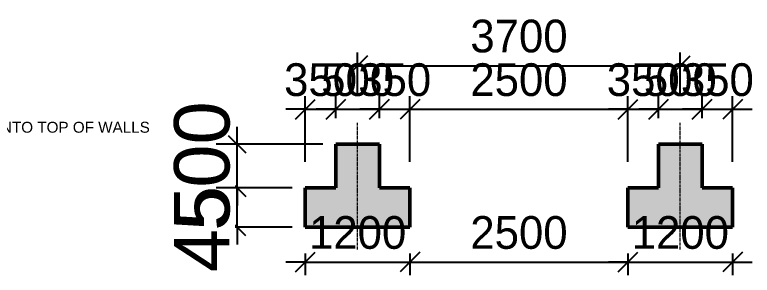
# Model space of a CAD drawing. Header units: millimetres. Extents: x 14826 to 891005, y -311366 to 56117.
# Drawn here: x 299382 to 307839, y -248906 to -245920 of the extents above; entities that cross this region are included whole.
import ezdxf

# ---------------------------------------------------------------- set-up
doc = ezdxf.new("R2010")
doc.units = ezdxf.units.MM
doc.linetypes.add('CENTER', pattern=[50.8, 31.75, -6.35, 6.35, -6.35])
for name, color, linetype, lineweight in [('A-ANNO-DIMS', 7, 'Continuous', 9), ('A-DETL-CNTR', 7, 'CENTER', 18), ('G-ANNO-TEXT', 7, 'Continuous', 9), ('S-COLS', 7, 'Continuous', 9), ('S-FNDN', 7, 'Continuous', 9)]:
    doc.layers.add(name, color=color, linetype=linetype, lineweight=lineweight)
doc.layers.add('AUR-DIMS', color=7, linetype='Continuous')
doc.styles.add('Arial', font='arial.ttf', dxfattribs={"height": 636.361708})
doc.styles.add('Arial_1', font='arial.ttf', dxfattribs={"height": 636.4})
doc.dimstyles.new('1-150', dxfattribs={"dimscale": 150, "dimtxt": 2.5, "dimasz": 1.5, "dimexe": 1, "dimexo": 2, "dimgap": 1, "dimtad": 1, "dimdec": 0, "dimzin": 0, "dimdsep": 46, "dimtxsty": 'Standard', "dimblk": 'OBLIQUE', "dimcen": 0, "dimdle": 1, "dimclrd": 7, "dimclre": 7, "dimclrt": 3, "dimadec": 0, "dimazin": 0, "dimtfac": 1, "dimtdec": 0, "dimtix": 1, "dimtmove": 2, "dimatfit": 0, "dimfxl": 6.5, "dimfxlon": 1, "dimtolj": 1, "dimtzin": 0, "dimarcsym": 0})
doc.dimstyles.new('Greene_Arch_tick_-_2_5mm_Arial', dxfattribs={"dimscale": 304.8, "dimtxt": 255.06485, "dimasz": 0.656168, "dimexe": 0.787402, "dimexo": 0.492126, "dimgap": 0.246063, "dimtad": 1, "dimdec": 0, "dimzin": 0, "dimdsep": 46, "dimtxsty": 'Arial', "dimblk1": 'OBLIQUE', "dimblk2": 'OBLIQUE', "dimsah": 1, "dimcen": 0.09, "dimazin": 0, "dimtfac": 1, "dimtdec": 4, "dimtix": 1, "dimtmove": 0, "dimatfit": 3, "dimfxl": 1, "dimtvp": 1, "dimtfill": 1, "dimtolj": 1, "dimtzin": 0, "dimarcsym": 2})

# ---------------------------------------------------------------- blocks, each defined once
blk = doc.blocks.new('_Oblique')
at = {"color": 0, "linetype": 'ByBlock', "lineweight": -2}
blk.add_line((-0.5, -0.5), (0.5, 0.5), dxfattribs=at)
blk = doc.blocks.new('*D489')
at = {"layer": 'AUR-DIMS', "color": 7, "lineweight": -2, "ltscale": 75, "transparency": 16777216}
for p, q in [((302713.5, -247604.6), (302713.5, -246854.1)), ((303063.5, -247104.6), (303063.5, -246854.1)), ((302713.5, -247004.1), (302488.5, -247004.1)), ((302713.5, -247004.1), (303063.5, -247004.1)), ((303063.5, -247004.1), (303288.5, -247004.1))]:
    blk.add_line(p, q, dxfattribs=at)
at = {"layer": 'Defpoints', "color": 0, "ltscale": 75, "transparency": 16777216}
for p in [(303063.5, -247004.1), (303063.5, -247404.6), (302713.5, -247904.6)]:
    blk.add_point(p, dxfattribs=at)
at = {"layer": 'AUR-DIMS', "color": 7, "lineweight": -2, "ltscale": 75, "transparency": 16777216, "xscale": 225, "yscale": 225, "zscale": 225}
blk.add_blockref('_Oblique', (302713.5, -247004.1), dxfattribs=at)
at = {"layer": 'AUR-DIMS', "color": 7, "lineweight": -2, "ltscale": 75, "transparency": 16777216, "xscale": 225, "yscale": 225, "zscale": 225, "rotation": 180}
blk.add_blockref('_Oblique', (303063.5, -247004.1), dxfattribs=at)
at = {"layer": 'AUR-DIMS', "color": 3, "ltscale": 75, "transparency": 16777216, "insert": (302888.5, -246666.6), "char_height": 375, "width": 170.326, "attachment_point": 5}
blk.add_mtext('\\A1;350', dxfattribs=at)
blk = doc.blocks.new('*D490')
at = {"layer": 'AUR-DIMS', "color": 7, "lineweight": -2, "ltscale": 75, "transparency": 16777216}
for p, q in [((303063.5, -247104.6), (303063.5, -246854.1)), ((303563.5, -247104.6), (303563.5, -246854.1)), ((303063.5, -247004.1), (302838.5, -247004.1)), ((303063.5, -247004.1), (303563.5, -247004.1)), ((303563.5, -247004.1), (303788.5, -247004.1))]:
    blk.add_line(p, q, dxfattribs=at)
at = {"layer": 'Defpoints', "color": 0, "ltscale": 75, "transparency": 16777216}
for p in [(303563.5, -247004.1), (303063.5, -247404.6), (303563.5, -247404.6)]:
    blk.add_point(p, dxfattribs=at)
at = {"layer": 'AUR-DIMS', "color": 7, "lineweight": -2, "ltscale": 75, "transparency": 16777216, "xscale": 225, "yscale": 225, "zscale": 225}
blk.add_blockref('_Oblique', (303063.5, -247004.1), dxfattribs=at)
at = {"layer": 'AUR-DIMS', "color": 7, "lineweight": -2, "ltscale": 75, "transparency": 16777216, "xscale": 225, "yscale": 225, "zscale": 225, "rotation": 180}
blk.add_blockref('_Oblique', (303563.5, -247004.1), dxfattribs=at)
at = {"layer": 'AUR-DIMS', "color": 3, "ltscale": 75, "transparency": 16777216, "insert": (303313.5, -246666.6), "char_height": 375, "width": 170.326, "attachment_point": 5}
blk.add_mtext('\\A1;500', dxfattribs=at)
blk = doc.blocks.new('*D491')
at = {"layer": 'AUR-DIMS', "color": 7, "lineweight": -2, "ltscale": 75, "transparency": 16777216}
for p, q in [((303563.5, -247104.6), (303563.5, -246854.1)), ((303913.5, -247604.6), (303913.5, -246854.1)), ((303563.5, -247004.1), (303338.5, -247004.1)), ((303563.5, -247004.1), (303913.5, -247004.1)), ((303913.5, -247004.1), (304138.5, -247004.1))]:
    blk.add_line(p, q, dxfattribs=at)
at = {"layer": 'Defpoints', "color": 0, "ltscale": 75, "transparency": 16777216}
for p in [(303913.5, -247004.1), (303563.5, -247404.6), (303913.5, -247904.6)]:
    blk.add_point(p, dxfattribs=at)
at = {"layer": 'AUR-DIMS', "color": 7, "lineweight": -2, "ltscale": 75, "transparency": 16777216, "xscale": 225, "yscale": 225, "zscale": 225}
blk.add_blockref('_Oblique', (303563.5, -247004.1), dxfattribs=at)
at = {"layer": 'AUR-DIMS', "color": 7, "lineweight": -2, "ltscale": 75, "transparency": 16777216, "xscale": 225, "yscale": 225, "zscale": 225, "rotation": 180}
blk.add_blockref('_Oblique', (303913.5, -247004.1), dxfattribs=at)
at = {"layer": 'AUR-DIMS', "color": 3, "ltscale": 75, "transparency": 16777216, "insert": (303738.5, -246666.6), "char_height": 375, "width": 170.326, "attachment_point": 5}
blk.add_mtext('\\A1;350', dxfattribs=at)
blk = doc.blocks.new('*D492')
at = {"layer": 'AUR-DIMS', "color": 7, "lineweight": -2, "ltscale": 75, "transparency": 16777216}
for p, q in [((303913.5, -247604.6), (303913.5, -246854.1)), ((306413.5, -247604.6), (306413.5, -246854.1)), ((303763.5, -247004.1), (306563.5, -247004.1))]:
    blk.add_line(p, q, dxfattribs=at)
at = {"layer": 'Defpoints', "color": 0, "ltscale": 75, "transparency": 16777216}
for p in [(306413.5, -247004.1), (303913.5, -247904.6), (306413.5, -247904.6)]:
    blk.add_point(p, dxfattribs=at)
at = {"layer": 'AUR-DIMS', "color": 7, "lineweight": -2, "ltscale": 75, "transparency": 16777216, "xscale": 225, "yscale": 225, "zscale": 225, "rotation": 180}
blk.add_blockref('_Oblique', (303913.5, -247004.1), dxfattribs=at)
at = {"layer": 'AUR-DIMS', "color": 7, "lineweight": -2, "ltscale": 75, "transparency": 16777216, "xscale": 225, "yscale": 225, "zscale": 225}
blk.add_blockref('_Oblique', (306413.5, -247004.1), dxfattribs=at)
at = {"layer": 'AUR-DIMS', "color": 3, "ltscale": 75, "transparency": 16777216, "insert": (305163.5, -246666.6), "char_height": 375, "width": 227.102, "attachment_point": 5}
blk.add_mtext('\\A1;2500', dxfattribs=at)
blk = doc.blocks.new('*D493')
at = {"layer": 'AUR-DIMS', "color": 7, "lineweight": -2, "ltscale": 75, "transparency": 16777216}
for p, q in [((306413.5, -247604.6), (306413.5, -246854.1)), ((306763.5, -247104.6), (306763.5, -246854.1)), ((306413.5, -247004.1), (306188.5, -247004.1)), ((306413.5, -247004.1), (306763.5, -247004.1)), ((306763.5, -247004.1), (306988.5, -247004.1))]:
    blk.add_line(p, q, dxfattribs=at)
at = {"layer": 'Defpoints', "color": 0, "ltscale": 75, "transparency": 16777216}
for p in [(306763.5, -247004.1), (306763.5, -247404.6), (306413.5, -247904.6)]:
    blk.add_point(p, dxfattribs=at)
at = {"layer": 'AUR-DIMS', "color": 7, "lineweight": -2, "ltscale": 75, "transparency": 16777216, "xscale": 225, "yscale": 225, "zscale": 225}
blk.add_blockref('_Oblique', (306413.5, -247004.1), dxfattribs=at)
at = {"layer": 'AUR-DIMS', "color": 7, "lineweight": -2, "ltscale": 75, "transparency": 16777216, "xscale": 225, "yscale": 225, "zscale": 225, "rotation": 180}
blk.add_blockref('_Oblique', (306763.5, -247004.1), dxfattribs=at)
at = {"layer": 'AUR-DIMS', "color": 3, "ltscale": 75, "transparency": 16777216, "insert": (306588.5, -246666.6), "char_height": 375, "width": 170.326, "attachment_point": 5}
blk.add_mtext('\\A1;350', dxfattribs=at)
blk = doc.blocks.new('*D494')
at = {"layer": 'AUR-DIMS', "color": 7, "lineweight": -2, "ltscale": 75, "transparency": 16777216}
for p, q in [((306763.5, -247104.6), (306763.5, -246854.1)), ((307263.5, -247104.6), (307263.5, -246854.1)), ((306763.5, -247004.1), (306538.5, -247004.1)), ((306763.5, -247004.1), (307263.5, -247004.1)), ((307263.5, -247004.1), (307488.5, -247004.1))]:
    blk.add_line(p, q, dxfattribs=at)
at = {"layer": 'Defpoints', "color": 0, "ltscale": 75, "transparency": 16777216}
for p in [(307263.5, -247004.1), (306763.5, -247404.6), (307263.5, -247404.6)]:
    blk.add_point(p, dxfattribs=at)
at = {"layer": 'AUR-DIMS', "color": 7, "lineweight": -2, "ltscale": 75, "transparency": 16777216, "xscale": 225, "yscale": 225, "zscale": 225}
blk.add_blockref('_Oblique', (306763.5, -247004.1), dxfattribs=at)
at = {"layer": 'AUR-DIMS', "color": 7, "lineweight": -2, "ltscale": 75, "transparency": 16777216, "xscale": 225, "yscale": 225, "zscale": 225, "rotation": 180}
blk.add_blockref('_Oblique', (307263.5, -247004.1), dxfattribs=at)
at = {"layer": 'AUR-DIMS', "color": 3, "ltscale": 75, "transparency": 16777216, "insert": (307013.5, -246666.6), "char_height": 375, "width": 170.326, "attachment_point": 5}
blk.add_mtext('\\A1;500', dxfattribs=at)
blk = doc.blocks.new('*D495')
at = {"layer": 'AUR-DIMS', "color": 7, "lineweight": -2, "ltscale": 75, "transparency": 16777216}
for p, q in [((307263.5, -247104.6), (307263.5, -246854.1)), ((307613.5, -247604.6), (307613.5, -246854.1)), ((307263.5, -247004.1), (307038.5, -247004.1)), ((307263.5, -247004.1), (307613.5, -247004.1)), ((307613.5, -247004.1), (307838.5, -247004.1))]:
    blk.add_line(p, q, dxfattribs=at)
at = {"layer": 'Defpoints', "color": 0, "ltscale": 75, "transparency": 16777216}
for p in [(307613.5, -247004.1), (307263.5, -247404.6), (307613.5, -247904.6)]:
    blk.add_point(p, dxfattribs=at)
at = {"layer": 'AUR-DIMS', "color": 7, "lineweight": -2, "ltscale": 75, "transparency": 16777216, "xscale": 225, "yscale": 225, "zscale": 225}
blk.add_blockref('_Oblique', (307263.5, -247004.1), dxfattribs=at)
at = {"layer": 'AUR-DIMS', "color": 7, "lineweight": -2, "ltscale": 75, "transparency": 16777216, "xscale": 225, "yscale": 225, "zscale": 225, "rotation": 180}
blk.add_blockref('_Oblique', (307613.5, -247004.1), dxfattribs=at)
at = {"layer": 'AUR-DIMS', "color": 3, "ltscale": 75, "transparency": 16777216, "insert": (307438.5, -246666.6), "char_height": 375, "width": 170.326, "attachment_point": 5}
blk.add_mtext('\\A1;350', dxfattribs=at)
blk = doc.blocks.new('*D496')
at = {"layer": 'AUR-DIMS', "color": 7, "lineweight": -2, "ltscale": 75, "transparency": 16777216}
for p, q in [((302713.5, -248654.6), (302713.5, -248905.5)), ((303913.5, -248654.6), (303913.5, -248905.5)), ((302713.5, -248755.5), (302488.5, -248755.5)), ((302713.5, -248755.5), (303913.5, -248755.5)), ((303913.5, -248755.5), (304138.5, -248755.5))]:
    blk.add_line(p, q, dxfattribs=at)
at = {"layer": 'Defpoints', "color": 0, "ltscale": 75, "transparency": 16777216}
for p in [(302713.5, -248354.6), (303913.5, -248354.6), (303913.5, -248755.5)]:
    blk.add_point(p, dxfattribs=at)
at = {"layer": 'AUR-DIMS', "color": 7, "lineweight": -2, "ltscale": 75, "transparency": 16777216, "xscale": 225, "yscale": 225, "zscale": 225}
blk.add_blockref('_Oblique', (302713.5, -248755.5), dxfattribs=at)
at = {"layer": 'AUR-DIMS', "color": 7, "lineweight": -2, "ltscale": 75, "transparency": 16777216, "xscale": 225, "yscale": 225, "zscale": 225, "rotation": 180}
blk.add_blockref('_Oblique', (303913.5, -248755.5), dxfattribs=at)
at = {"layer": 'AUR-DIMS', "color": 3, "ltscale": 75, "transparency": 16777216, "insert": (303313.5, -248418), "char_height": 375, "width": 227.102, "attachment_point": 5}
blk.add_mtext('\\A1;1200', dxfattribs=at)
blk = doc.blocks.new('*D497')
at = {"layer": 'AUR-DIMS', "color": 7, "lineweight": -2, "ltscale": 75, "transparency": 16777216}
for p, q in [((303913.5, -248654.6), (303913.5, -248905.5)), ((306413.5, -248654.6), (306413.5, -248905.5)), ((303763.5, -248755.5), (306563.5, -248755.5))]:
    blk.add_line(p, q, dxfattribs=at)
at = {"layer": 'Defpoints', "color": 0, "ltscale": 75, "transparency": 16777216}
for p in [(303913.5, -248354.6), (306413.5, -248354.6), (306413.5, -248755.5)]:
    blk.add_point(p, dxfattribs=at)
at = {"layer": 'AUR-DIMS', "color": 7, "lineweight": -2, "ltscale": 75, "transparency": 16777216, "xscale": 225, "yscale": 225, "zscale": 225, "rotation": 180}
blk.add_blockref('_Oblique', (303913.5, -248755.5), dxfattribs=at)
at = {"layer": 'AUR-DIMS', "color": 7, "lineweight": -2, "ltscale": 75, "transparency": 16777216, "xscale": 225, "yscale": 225, "zscale": 225}
blk.add_blockref('_Oblique', (306413.5, -248755.5), dxfattribs=at)
at = {"layer": 'AUR-DIMS', "color": 3, "ltscale": 75, "transparency": 16777216, "insert": (305163.5, -248418), "char_height": 375, "width": 227.102, "attachment_point": 5}
blk.add_mtext('\\A1;2500', dxfattribs=at)
blk = doc.blocks.new('*D498')
at = {"layer": 'AUR-DIMS', "color": 7, "lineweight": -2, "ltscale": 75, "transparency": 16777216}
for p, q in [((306413.5, -248654.6), (306413.5, -248905.5)), ((307613.5, -248654.6), (307613.5, -248905.5)), ((306413.5, -248755.5), (306188.5, -248755.5)), ((306413.5, -248755.5), (307613.5, -248755.5)), ((307613.5, -248755.5), (307838.5, -248755.5))]:
    blk.add_line(p, q, dxfattribs=at)
at = {"layer": 'Defpoints', "color": 0, "ltscale": 75, "transparency": 16777216}
for p in [(306413.5, -248354.6), (307613.5, -248354.6), (307613.5, -248755.5)]:
    blk.add_point(p, dxfattribs=at)
at = {"layer": 'AUR-DIMS', "color": 7, "lineweight": -2, "ltscale": 75, "transparency": 16777216, "xscale": 225, "yscale": 225, "zscale": 225}
blk.add_blockref('_Oblique', (306413.5, -248755.5), dxfattribs=at)
at = {"layer": 'AUR-DIMS', "color": 7, "lineweight": -2, "ltscale": 75, "transparency": 16777216, "xscale": 225, "yscale": 225, "zscale": 225, "rotation": 180}
blk.add_blockref('_Oblique', (307613.5, -248755.5), dxfattribs=at)
at = {"layer": 'AUR-DIMS', "color": 3, "ltscale": 75, "transparency": 16777216, "insert": (307013.5, -248418), "char_height": 375, "width": 227.102, "attachment_point": 5}
blk.add_mtext('\\A1;1200', dxfattribs=at)
blk = doc.blocks.new('*D499')
at = {"layer": 'A-ANNO-DIMS', "color": 0, "lineweight": -2, "transparency": 16777216}
for p, q in [((301930.3, -247904.6), (301930.3, -247704.6)), ((302563.5, -247904.6), (301690.3, -247904.6)), ((301930.3, -248354.6), (301930.3, -247904.6)), ((302563.5, -248354.6), (301690.3, -248354.6)), ((301930.3, -248354.6), (301930.3, -248554.6))]:
    blk.add_line(p, q, dxfattribs=at)
at = {"layer": 'Defpoints', "color": 0, "transparency": 16777216}
for p in [(302713.5, -247904.6), (302713.5, -248354.6)]:
    blk.add_point(p, dxfattribs=at)
at = {"layer": 'A-ANNO-DIMS', "color": 0, "lineweight": -2, "transparency": 16777216, "xscale": 200, "yscale": 200, "zscale": 200}
for p, rotation in [((301930.3, -247904.6), 270), ((301930.3, -248354.6), 90)]:
    blk.add_blockref('_Oblique', p, dxfattribs=dict(at, rotation=rotation))
at = {"layer": 'A-ANNO-DIMS', "color": 0, "transparency": 16777216, "insert": (301530.4, -248129.6), "char_height": 636.36, "width": 346.103, "attachment_point": 5, "rotation": 90, "style": 'Arial', "bg_fill": 3, "box_fill_scale": 1.1, "bg_fill_color": 256, "bg_fill_true_color": 13158600, "bg_fill_transparency": 0}
blk.add_mtext('\\A1;450', dxfattribs=at)
at = {"layer": 'Defpoints', "color": 0, "transparency": 16777216}
blk.add_point((301930.3, -247904.6), dxfattribs=at)
blk = doc.blocks.new('*D500')
at = {"layer": 'A-ANNO-DIMS', "color": 0, "lineweight": -2, "transparency": 16777216}
for p, q in [((301930.3, -247404.6), (301930.3, -247204.6)), ((302913.5, -247404.6), (301690.3, -247404.6)), ((301930.3, -247904.6), (301930.3, -247404.6)), ((302563.5, -247904.6), (301690.3, -247904.6)), ((301930.3, -247904.6), (301930.3, -248104.6))]:
    blk.add_line(p, q, dxfattribs=at)
at = {"layer": 'Defpoints', "color": 0, "transparency": 16777216}
for p in [(303063.5, -247404.6), (302713.5, -247904.6)]:
    blk.add_point(p, dxfattribs=at)
at = {"layer": 'A-ANNO-DIMS', "color": 0, "lineweight": -2, "transparency": 16777216, "xscale": 200, "yscale": 200, "zscale": 200}
for p, rotation in [((301930.3, -247404.6), 270), ((301930.3, -247904.6), 90)]:
    blk.add_blockref('_Oblique', p, dxfattribs=dict(at, rotation=rotation))
at = {"layer": 'A-ANNO-DIMS', "color": 0, "transparency": 16777216, "insert": (301530.4, -247654.6), "char_height": 636.36, "width": 346.103, "attachment_point": 5, "rotation": 90, "style": 'Arial', "bg_fill": 3, "box_fill_scale": 1.1, "bg_fill_color": 256, "bg_fill_true_color": 13158600, "bg_fill_transparency": 0}
blk.add_mtext('\\A1;500', dxfattribs=at)
at = {"layer": 'Defpoints', "color": 0, "transparency": 16777216}
blk.add_point((301930.3, -247404.6), dxfattribs=at)
blk = doc.blocks.new('*D501')
at = {"layer": 'AUR-DIMS', "color": 7, "lineweight": -2, "ltscale": 75, "transparency": 16777216}
for p, q in [((303313.5, -246854.6), (303313.5, -246354.1)), ((307013.5, -246854.6), (307013.5, -246354.1)), ((303163.5, -246504.1), (307163.5, -246504.1))]:
    blk.add_line(p, q, dxfattribs=at)
at = {"layer": 'Defpoints', "color": 0, "ltscale": 75, "transparency": 16777216}
for p in [(307013.5, -246504.1), (303313.5, -247154.6), (307013.5, -247154.6)]:
    blk.add_point(p, dxfattribs=at)
at = {"layer": 'AUR-DIMS', "color": 7, "lineweight": -2, "ltscale": 75, "transparency": 16777216, "xscale": 225, "yscale": 225, "zscale": 225, "rotation": 180}
blk.add_blockref('_Oblique', (303313.5, -246504.1), dxfattribs=at)
at = {"layer": 'AUR-DIMS', "color": 7, "lineweight": -2, "ltscale": 75, "transparency": 16777216, "xscale": 225, "yscale": 225, "zscale": 225}
blk.add_blockref('_Oblique', (307013.5, -246504.1), dxfattribs=at)
at = {"layer": 'AUR-DIMS', "color": 3, "ltscale": 75, "transparency": 16777216, "insert": (305163.5, -246166.6), "char_height": 375, "width": 227.102, "attachment_point": 5}
blk.add_mtext('\\A1;3700', dxfattribs=at)

msp = doc.modelspace()

# ---------------------------------------------------------------- hatches: boundary and pattern name
at = {"layer": 'S-COLS', "lineweight": 5, "true_color": 0xc0c0c0}
for points in [[(303563.50561, -247904.57238), (303563.50561, -247404.57238), (303063.50561, -247404.57238), (303063.50561, -247904.57238)], [(307263.50561, -247904.57238), (307263.50561, -247404.57238), (306763.50561, -247404.57238), (306763.50561, -247904.57238)]]:
    msp.add_hatch(color=9, dxfattribs=at).paths.add_polyline_path(points)
at = {"layer": 'S-FNDN', "lineweight": 5, "true_color": 0xc0c0c0}
for points in [[(303913.50561, -248354.57238), (303913.50561, -247904.57238), (302713.50561, -247904.57238), (302713.50561, -248354.57238)], [(307613.50561, -248354.57238), (307613.50561, -247904.57238), (306413.50561, -247904.57238), (306413.50561, -248354.57238)]]:
    msp.add_hatch(color=9, dxfattribs=at).paths.add_polyline_path(points)

# ---------------------------------------------------------------- linework, layer by layer
at = {"layer": 'A-DETL-CNTR'}
for p, q in [((303313.50561, -248612.28107), (303313.50561, -247154.57238)), ((307013.50561, -248612.28107), (307013.50561, -247154.57238))]:
    msp.add_line(p, q, dxfattribs=at)
at = {"layer": 'S-COLS', "lineweight": 50}
for p, q in [((303563.50561, -247404.57238), (303063.50561, -247404.57238)), ((303063.50561, -247404.57238), (303063.50561, -247904.57238)), ((303563.50561, -247904.57238), (303563.50561, -247404.57238)), ((307263.50561, -247404.57238), (306763.50561, -247404.57238)), ((306763.50561, -247404.57238), (306763.50561, -247904.57238)), ((307263.50561, -247904.57238), (307263.50561, -247404.57238))]:
    msp.add_line(p, q, dxfattribs=at)
at = {"layer": 'S-FNDN', "lineweight": 50}
for p, q in [((303063.50561, -247904.57238), (302713.50561, -247904.57238)), ((302713.50561, -247904.57238), (302713.50561, -248354.57238)), ((303913.50561, -247904.57238), (303563.50561, -247904.57238)), ((303913.50561, -248354.57238), (303913.50561, -247904.57238)), ((306763.50561, -247904.57238), (306413.50561, -247904.57238)), ((306413.50561, -247904.57238), (306413.50561, -248354.57238)), ((307613.50561, -247904.57238), (307263.50561, -247904.57238)), ((307613.50561, -248354.57238), (307613.50561, -247904.57238)), ((302713.50561, -248354.57238), (303913.50561, -248354.57238)), ((306413.50561, -248354.57238), (307613.50561, -248354.57238))]:
    msp.add_line(p, q, dxfattribs=at)

# ---------------------------------------------------------------- texts
at = {"layer": 'G-ANNO-TEXT', "insert": (296962.32747, -247147.16822), "char_height": 125, "width": 4826.15875, "attachment_point": 1, "style": 'Arial_1', "bg_fill": 3, "box_fill_scale": 1.25, "bg_fill_color": 256, "bg_fill_true_color": 13158600, "bg_fill_transparency": 0}
msp.add_mtext('100x8mm FLAT BAR CAST INTO TOP OF WALLS', dxfattribs=at)

# ---------------------------------------------------------------- dimensions: what is measured, and where the dimension line sits
at = {"layer": 'AUR-DIMS', "ltscale": 75}
for base, p1, p2, picture, middle in [((307013.50561, -246504.05692), (303313.50561, -247154.57238), (307013.50561, -247154.57238), '*D501', (305163.50561, -246166.55692)), ((303063.50561, -247004.05692), (302713.50561, -247904.57238), (303063.50561, -247404.57238), '*D489', (302888.50561, -246666.55692)), ((303563.50561, -247004.05692), (303063.50561, -247404.57238), (303563.50561, -247404.57238), '*D490', (303313.50561, -246666.55692)), ((303913.50561, -247004.05692), (303563.50561, -247404.57238), (303913.50561, -247904.57238), '*D491', (303738.50561, -246666.55692)), ((306413.50561, -247004.05692), (303913.50561, -247904.57238), (306413.50561, -247904.57238), '*D492', (305163.50561, -246666.55692)), ((306763.50561, -247004.05692), (306413.50561, -247904.57238), (306763.50561, -247404.57238), '*D493', (306588.50561, -246666.55692)), ((307263.50561, -247004.05692), (306763.50561, -247404.57238), (307263.50561, -247404.57238), '*D494', (307013.50561, -246666.55692)), ((307613.50561, -247004.05692), (307263.50561, -247404.57238), (307613.50561, -247904.57238), '*D495', (307438.50561, -246666.55692)), ((303913.50561, -248755.50961), (302713.50561, -248354.57238), (303913.50561, -248354.57238), '*D496', (303313.50561, -248418.00961)), ((306413.50561, -248755.50961), (303913.50561, -248354.57238), (306413.50561, -248354.57238), '*D497', (305163.50561, -248418.00961)), ((307613.50561, -248755.50961), (306413.50561, -248354.57238), (307613.50561, -248354.57238), '*D498', (307013.50561, -248418.00961))]:
    dim = msp.add_linear_dim(base=base, p1=p1, p2=p2, dimstyle='1-150', dxfattribs=at)
    dim.commit()
    dim.dimension.update_dxf_attribs({"geometry": picture, "text_midpoint": middle})

# ---------------------------------------------------------------- next in the draw order: dimensions: what is measured, and where the dimension line sits
at = {"layer": 'A-ANNO-DIMS'}
dim = msp.add_linear_dim(base=(301930.32811, -247904.57238), p1=(302713.50561, -248354.57238), p2=(302713.50561, -247904.57238), angle=90, dimstyle='Greene_Arch_tick_-_2_5mm_Arial', override={"dimpost": '<>', "dimfxl": 450}, dxfattribs=at)
dim.commit()
dim.dimension.update_dxf_attribs({"geometry": '*D499', "text_midpoint": (301530.41902, -248129.57238)})

# ---------------------------------------------------------------- next in the draw order: dimensions: what is measured, and where the dimension line sits
dim = msp.add_linear_dim(base=(301930.32811, -247404.57238), p1=(302713.50561, -247904.57238), p2=(303063.50561, -247404.57238), angle=90, dimstyle='Greene_Arch_tick_-_2_5mm_Arial', override={"dimpost": '<>', "dimfxl": 610.327781}, dxfattribs=at)
dim.commit()
dim.dimension.update_dxf_attribs({"geometry": '*D500', "text_midpoint": (301530.41902, -247654.57238)})

doc.saveas('drawing.dxf')
